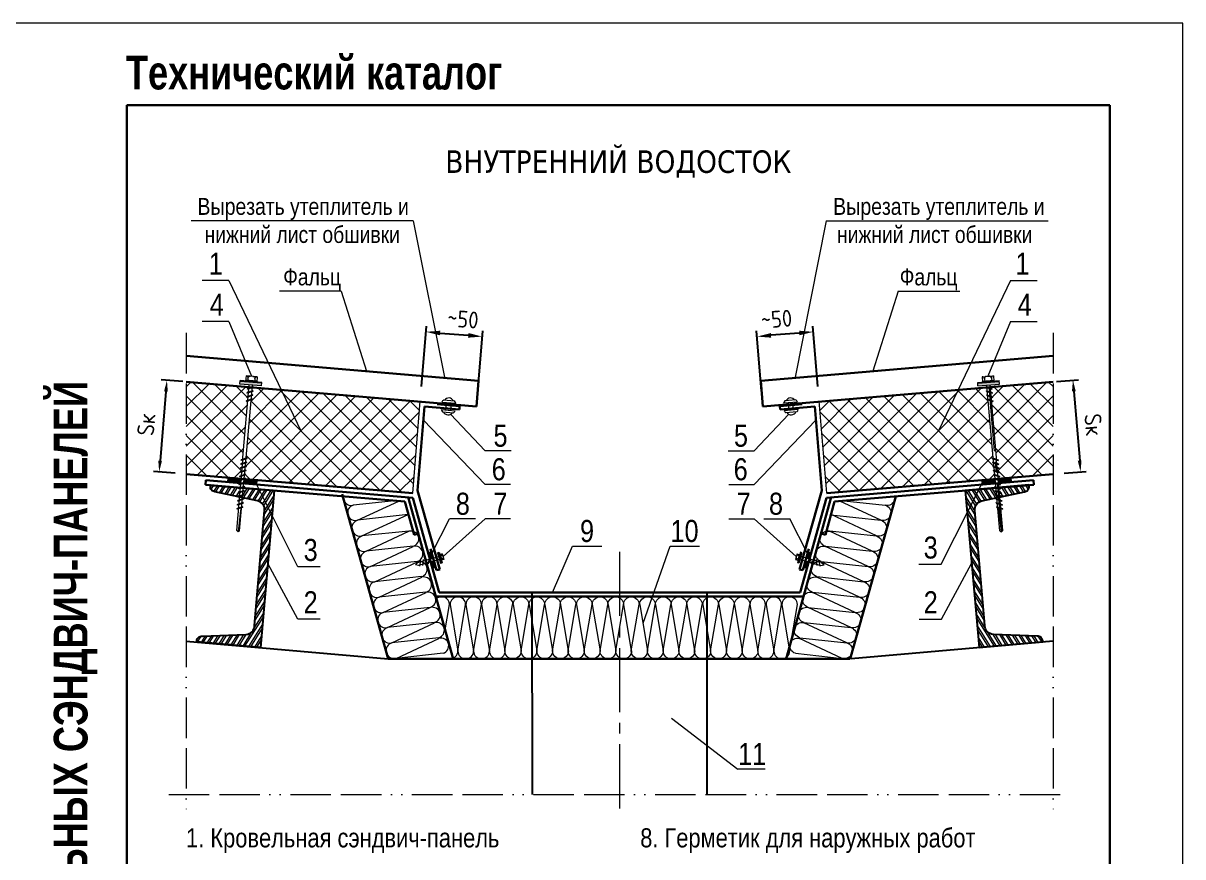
# Model space of a CAD drawing. Extents: x 5821 to 16321, y -13531 to 5774.
# Drawn here: x 14239 to 15271, y -12788 to -12046 of the extents above; entities that cross this region are included whole.
import ezdxf
from ezdxf.enums import TextEntityAlignment as Align

# ---------------------------------------------------------------- set-up
doc = ezdxf.new("R2010")
doc.units = 0
doc.header["$LTSCALE"] = 3
doc.linetypes.add('ACAD_ISO13W100', pattern=[36, 12, -3, 12, -3, 0, -3, 0, -3])
doc.linetypes.add('CENTER2', pattern=[28.575, 19.05, -3.175, 3.175, -3.175])
doc.layers.get('0').update_dxf_attribs({"linetype": 'CONTINUOUS', "lineweight": 30})
doc.layers.get('DEFPOINTS').update_dxf_attribs({"linetype": 'CONTINUOUS'})
for name, color, linetype, lineweight in [('new_fill', 8, 'CONTINUOUS', 13), ('RAZMER', 7, 'CONTINUOUS', 9), ('Нащельники', 1, 'CONTINUOUS', 30), ('Саморезы', 7, 'CONTINUOUS', 13)]:
    doc.layers.add(name, color=color, linetype=linetype, lineweight=lineweight)
doc.layers.add('Punktir', color=7, linetype='CONTINUOUS')
doc.layers.add('Прогон', color=7, linetype='CONTINUOUS')
doc.styles.add('ROMANS', font='romans.shx', dxfattribs={"width": 0.85})
doc.styles.get("Standard").update_dxf_attribs({"font": 'TAHOMA.TTF'})
doc.styles.add('style1', font='ARIALN.TTF')
doc.styles.add('style2', font='impact.TTF')
doc.dimstyles.new('2.5', dxfattribs={"dimscale": 5, "dimtxt": 3, "dimasz": 2, "dimexe": 1, "dimexo": 2, "dimgap": 0, "dimtad": 0, "dimdec": 0, "dimlfac": 0.5, "dimzin": 9, "dimdsep": 46, "dimtxsty": 'ROMANS', "dimcen": -3, "dimdle": 1, "dimclrd": 256, "dimclre": 256, "dimclrt": 256, "dimadec": 0, "dimazin": 0, "dimtfac": 1, "dimtdec": 0, "dimtofl": 0, "dimtmove": 2, "dimatfit": 3, "dimfxl": 0, "dimtvp": 1, "dimtolj": 1, "dimtzin": 9, "dimarcsym": 0})
doc.dimstyles.new('5', dxfattribs={"dimscale": 5, "dimtxt": 3, "dimasz": 2.5, "dimexe": 1, "dimexo": 3, "dimgap": 0, "dimtad": 0, "dimdec": 0, "dimzin": 9, "dimdsep": 46, "dimtxsty": 'ROMANS', "dimblk2": 'OBLIQUE', "dimcen": -3, "dimdle": 1.5, "dimclrd": 256, "dimclre": 256, "dimclrt": 256, "dimadec": 0, "dimazin": 0, "dimtfac": 1, "dimtdec": 0, "dimtofl": 0, "dimtmove": 2, "dimatfit": 3, "dimfxl": 0, "dimtvp": 1, "dimtolj": 1, "dimtzin": 9, "dimarcsym": 0})

# ---------------------------------------------------------------- blocks, each defined once
blk = doc.blocks.new('1volna')
at = {"layer": 'new_fill'}
for p, q in [((2.7, -16.19), (-2.7, 16.19)), ((8.1, 16.19), (2.7, -16.19)), ((13.67, -16.19), (8.28, 16.19)), ((19.07, 16.19), (13.67, -16.19)), ((24.65, -16.19), (19.25, 16.19)), ((30.05, 16.19), (24.65, -16.19)), ((35.92, -16.19), (30.52, 16.19)), ((41.31, 16.19), (35.92, -16.19))]:
    blk.add_line(p, q, dxfattribs=at)
for centre, start, end in [((2.7, 16.19), 0, 180), ((13.67, 16.19), 0, 180), ((24.65, 16.19), 0, 180), ((35.92, 16.19), 0, 180), ((-2.88, -16.19), 180, 270), ((-2.7, -16.19), 270, 0), ((8.1, -16.19), 180, 270), ((8.28, -16.19), 270, 0), ((19.07, -16.19), 180, 270), ((19.25, -16.19), 270, 0), ((30.05, -16.19), 180, 270), ((30.52, -16.19), 270, 0)]:
    blk.add_arc(centre, 5.4, start, end, dxfattribs=at)
blk = doc.blocks.new('саморез4')
at = {"layer": 'new_fill'}
blk.add_hatch(color=254, dxfattribs=at).paths.add_polyline_path([(-2.4, -9.4), (0, -9.4), (0, 9.8), (-2.4, 9.8)])
at = {"layer": 'Саморезы', "ltscale": 150}
for p, q in [((-7.9, 5), (-3.1, 5)), ((-7.9, -5), (-7.9, 5)), ((-5.9, 3.1), (-3.1, 3.1)), ((-3.8, -5), (-3.8, 5)), ((0, 9.8), (-3.1, 9.8)), ((-3.1, -9.4), (-3.1, 9.8)), ((-2.4, -9.4), (-2.4, 9.8)), ((0, -9.4), (0, 9.8)), ((64.9, 1.5), (0, 1.5)), ((1.3, -2.2), (3.4, 2.7)), ((1.9, -2.2), (4, 2.7)), ((3.7, 2.9), (3.4, 2.7)), ((3.7, 2.9), (4, 2.7)), ((4.9, -2.2), (7, 2.7)), ((5.5, -2.2), (7.6, 2.7)), ((7.3, 2.9), (7, 2.7)), ((7.3, 2.9), (7.6, 2.7)), ((8.6, -2.2), (10.7, 2.7)), ((9.2, -2.2), (11.3, 2.7)), ((11, 2.9), (10.7, 2.7)), ((11, 2.9), (11.3, 2.7)), ((12.2, -2.2), (14.3, 2.7)), ((12.8, -2.2), (14.9, 2.7)), ((14.6, 2.9), (14.3, 2.7)), ((14.6, 2.9), (14.9, 2.7)), ((64.9, -2.2), (67, 2.7)), ((65.6, -2.2), (67.7, 2.7)), ((67.3, 2.9), (67, 2.7)), ((130, 1.3), (67.1, 1.3)), ((67.3, 2.9), (67.7, 2.7)), ((68.6, -2.2), (70.7, 2.7)), ((69.2, -2.2), (71.3, 2.7)), ((71, 2.9), (70.7, 2.7)), ((71, 2.9), (71.3, 2.7)), ((72.2, -2.2), (74.3, 2.7)), ((72.8, -2.2), (74.9, 2.7)), ((74.6, 2.9), (74.3, 2.7)), ((74.6, 2.9), (74.9, 2.7)), ((75.8, -2.2), (77.9, 2.7)), ((76.4, -2.2), (78.5, 2.7)), ((78.2, 2.9), (77.9, 2.7)), ((78.2, 2.9), (78.5, 2.7)), ((79.5, -2.2), (81.5, 2.7)), ((80.1, -2.2), (82.2, 2.7)), ((81.9, 2.9), (81.5, 2.7)), ((81.9, 2.9), (82.2, 2.7)), ((83.1, -2.2), (85.2, 2.7)), ((83.7, -2.2), (85.8, 2.7)), ((85.5, 2.9), (85.2, 2.7)), ((85.5, 2.9), (85.8, 2.7)), ((86.7, -2.2), (88.8, 2.7)), ((87.3, -2.2), (89.4, 2.7)), ((89.1, 2.9), (88.8, 2.7)), ((89.1, 2.9), (89.4, 2.7)), ((90.3, -2.2), (92.4, 2.7)), ((90.9, -2.2), (93, 2.7)), ((92.7, 2.9), (92.4, 2.7)), ((92.7, 2.9), (93, 2.7)), ((94, -2.2), (96.1, 2.7)), ((94.6, -2.2), (96.7, 2.7)), ((96.4, 2.9), (96.1, 2.7)), ((96.4, 2.9), (96.7, 2.7)), ((97.6, -2.2), (99.7, 2.7)), ((98.2, -2.2), (100.3, 2.7)), ((100, 2.9), (99.7, 2.7)), ((100, 2.9), (100.3, 2.7)), ((101.2, -2.2), (103.3, 2.7)), ((101.8, -2.2), (103.9, 2.7)), ((103.6, 2.9), (103.3, 2.7)), ((103.6, 2.9), (103.9, 2.7)), ((104.8, -2.2), (106.9, 2.7)), ((105.5, -2.2), (107.6, 2.7)), ((107.2, 2.9), (106.9, 2.7)), ((107.2, 2.9), (107.6, 2.7)), ((108.5, -2.2), (110.6, 2.7)), ((109.1, -2.2), (111.2, 2.7)), ((110.9, 2.9), (110.6, 2.7)), ((110.9, 2.9), (111.2, 2.7)), ((130, 1.3), (131.2, 0)), ((-7.9, -5), (-3.1, -5)), ((-5.9, -3.1), (-3.1, -3.1)), ((0, -9.4), (-3.1, -9.4)), ((64.9, -1.5), (0, -1.5)), ((64.9, -1.5), (0, -1.5)), ((1.6, -2.4), (1.3, -2.2)), ((1.6, -2.4), (1.9, -2.2)), ((5.2, -2.4), (4.9, -2.2)), ((5.2, -2.4), (5.5, -2.2)), ((8.9, -2.4), (8.6, -2.2)), ((8.9, -2.4), (9.2, -2.2)), ((12.5, -2.4), (12.2, -2.2)), ((12.5, -2.4), (12.8, -2.2)), ((65.3, -2.4), (64.9, -2.2)), ((65.3, -2.4), (65.6, -2.2)), ((130, -1.3), (67.1, -1.3)), ((68.9, -2.4), (68.6, -2.2)), ((68.9, -2.4), (69.2, -2.2)), ((72.5, -2.4), (72.2, -2.2)), ((72.5, -2.4), (72.8, -2.2)), ((76.1, -2.4), (75.8, -2.2)), ((76.1, -2.4), (76.4, -2.2)), ((79.8, -2.4), (79.5, -2.2)), ((79.8, -2.4), (80.1, -2.2)), ((83.4, -2.4), (83.1, -2.2)), ((83.4, -2.4), (83.7, -2.2)), ((87, -2.4), (86.7, -2.2)), ((87, -2.4), (87.3, -2.2)), ((90.6, -2.4), (90.3, -2.2)), ((90.6, -2.4), (90.9, -2.2)), ((94.3, -2.4), (94, -2.2)), ((94.3, -2.4), (94.6, -2.2)), ((97.9, -2.4), (97.6, -2.2)), ((97.9, -2.4), (98.2, -2.2)), ((101.5, -2.4), (101.2, -2.2)), ((101.5, -2.4), (101.8, -2.2)), ((105.1, -2.4), (104.8, -2.2)), ((105.1, -2.4), (105.5, -2.2)), ((108.8, -2.4), (108.5, -2.2)), ((108.8, -2.4), (109.1, -2.2)), ((130, -1.3), (131.2, 0))]:
    blk.add_line(p, q, dxfattribs=at)
at = {"layer": 'Саморезы'}
for p, q in [((67.1, 1.3), (64.9, 1.5)), ((67.1, -1.3), (64.9, -1.5))]:
    blk.add_line(p, q, dxfattribs=at)
at = {"layer": 'Саморезы', "ltscale": 150}
for centre, radius, start, end in [((-5.9, 5.1), 2, 182.373, 269.9653), ((-5.9, 1.1), 2, 90.0347, 177.627), ((80.3, 1057.7), 1058.9, 271.592, 272.7554), ((-5.9, -1.1), 2, 182.373, 269.9653), ((-5.9, -5.1), 2, 90.0347, 177.627)]:
    blk.add_arc(centre, radius, start, end, dxfattribs=at)
blk = doc.blocks.new('*D1660')
at = {"layer": 'DEFPOINTS', "color": 0, "transparency": 16777216}
for p in [(14892.1, -12325.2), (14947.5, -12384.6), (14897.4, -12388.7)]:
    blk.add_point(p, dxfattribs=at)
at = {"layer": 'RAZMER', "lineweight": -2, "transparency": 16777216}
for p, q in [((14896.1, -12373.8), (14891.7, -12320.2)), ((14929.7, -12322.1), (14904.6, -12324.1)), ((14946.2, -12369.6), (14941.8, -12316))]:
    blk.add_line(p, q, dxfattribs=at)
at = {"layer": 'RAZMER', "transparency": 16777216}
for points in [[(14904.4, -12322.1), (14904.7, -12326.2), (14892.1, -12325.2)], [(14929.6, -12320), (14929.9, -12324.1), (14942.2, -12321)]]:
    blk.add_solid(points, dxfattribs=at)
at = {"layer": 'RAZMER', "transparency": 16777216, "insert": (14909.4, -12309.7), "char_height": 15, "attachment_point": 5, "rotation": 4.7346, "style": 'ROMANS'}
blk.add_mtext('\\A1;~50', dxfattribs=at)
blk = doc.blocks.new('_OBLIQUE')
at = {"color": 0, "linetype": 'ByBlock'}
blk.add_line((-0.5, -0.5), (0.5, 0.5), dxfattribs=at)
blk = doc.blocks.new('саморез1')
at = {"layer": 'new_fill'}
blk.add_hatch(color=254, dxfattribs=at).paths.add_polyline_path([(-1.2, -4.8), (0, -4.8), (0, 4.8), (-1.2, 4.8)])
at = {"layer": 'Саморезы', "ltscale": 150}
for p, q in [((-3.9, 2.6), (-1.5, 2.6)), ((-3.9, 2.6), (-3.9, -2.4)), ((-2.9, 1.7), (-1.5, 1.7)), ((-1.9, 2.6), (-1.9, -2.4)), ((0, 4.8), (-1.5, 4.8)), ((-1.5, 4.8), (-1.5, -4.8)), ((-1.2, 4.8), (-1.2, -4.8)), ((0, 4.8), (0, -4.8)), ((19.2, 1.4), (0, 1.4)), ((8.4, 2.4), (10.5, -2.4)), ((11.1, 2.4), (13.2, -2.4)), ((13.8, 2.4), (15.9, -2.4)), ((16.4, 2.4), (18.5, -2.4)), ((19.2, 1.4), (21.8, 0)), ((19.2, -1.4), (21.8, 0)), ((-3.9, -2.4), (-1.5, -2.4)), ((-2.9, -1.4), (-1.5, -1.4)), ((0, -4.8), (-1.5, -4.8)), ((0, -1.4), (19.2, -1.4))]:
    blk.add_line(p, q, dxfattribs=at)
for centre, start, end in [((-2.9, 2.7), 182.373, 269.9653), ((-2.9, 0.7), 90.0347, 177.627), ((-2.9, -0.4), 182.373, 269.9653), ((-2.9, -2.4), 90.0347, 177.627)]:
    blk.add_arc(centre, 1, start, end, dxfattribs=at)
blk = doc.blocks.new('*D1661')
at = {"layer": 'DEFPOINTS', "color": 0, "transparency": 16777216}
for p in [(15148.7, -12366.1), (15155.5, -12447.7), (15180.1, -12445.7)]:
    blk.add_point(p, dxfattribs=at)
at = {"layer": 'RAZMER', "lineweight": -2, "transparency": 16777216}
for p, q in [((15158.6, -12365.3), (15178.2, -12363.6)), ((15174.1, -12374), (15179.3, -12435.7)), ((15165.5, -12446.9), (15185.1, -12445.2))]:
    blk.add_line(p, q, dxfattribs=at)
at = {"layer": 'RAZMER', "transparency": 16777216}
for points in [[(15175.8, -12373.9), (15172.4, -12374.1), (15173.3, -12364)], [(15180.9, -12435.5), (15177.6, -12435.8), (15180.1, -12445.7)]]:
    blk.add_solid(points, dxfattribs=at)
at = {"layer": 'RAZMER', "transparency": 16777216, "insert": (15191.6, -12403.6), "char_height": 15, "attachment_point": 5, "rotation": 274.7952, "style": 'ROMANS'}
blk.add_mtext('\\A1;S{\\Fromans.shx|c204;к}', dxfattribs=at)
blk = doc.blocks.new('*D1662')
at = {"layer": 'DEFPOINTS', "color": 0, "transparency": 16777216}
for p in [(14647.5, -12325.2), (14592.2, -12384.6), (14642.3, -12388.7)]:
    blk.add_point(p, dxfattribs=at)
at = {"layer": 'RAZMER', "lineweight": -2, "transparency": 16777216}
for p, q in [((14593.4, -12369.6), (14597.9, -12316)), ((14609.9, -12322.1), (14635.1, -12324.1)), ((14643.5, -12373.8), (14648, -12320.2))]:
    blk.add_line(p, q, dxfattribs=at)
at = {"layer": 'RAZMER', "transparency": 16777216}
for points in [[(14610.1, -12320), (14609.7, -12324.1), (14597.5, -12321)], [(14635.3, -12322.1), (14634.9, -12326.2), (14647.5, -12325.2)]]:
    blk.add_solid(points, dxfattribs=at)
at = {"layer": 'RAZMER', "transparency": 16777216, "insert": (14630.3, -12309.7), "char_height": 15, "attachment_point": 5, "rotation": 355.2654, "style": 'ROMANS'}
blk.add_mtext('\\A1;~50', dxfattribs=at)
blk = doc.blocks.new('*D1663')
at = {"layer": 'DEFPOINTS', "color": 0, "transparency": 16777216}
for p in [(14391, -12366.1), (14359.9, -12445.7), (14384.1, -12447.7)]:
    blk.add_point(p, dxfattribs=at)
at = {"layer": 'RAZMER', "lineweight": -2, "transparency": 16777216}
for p, q in [((14381, -12365.3), (14361.8, -12363.6)), ((14365.9, -12374), (14360.8, -12435.7)), ((14374.2, -12446.9), (14354.9, -12445.3))]:
    blk.add_line(p, q, dxfattribs=at)
at = {"layer": 'RAZMER', "transparency": 16777216}
for points in [[(14364.3, -12373.9), (14367.6, -12374.2), (14366.8, -12364.1)], [(14359.1, -12435.6), (14362.4, -12435.9), (14359.9, -12445.7)]]:
    blk.add_solid(points, dxfattribs=at)
at = {"layer": 'RAZMER', "transparency": 16777216, "insert": (14348.4, -12403.6), "char_height": 15, "attachment_point": 5, "rotation": 85.2048, "style": 'ROMANS'}
blk.add_mtext('\\A1;S{\\Fromans.shx|c204;к}', dxfattribs=at)

msp = doc.modelspace()

# ---------------------------------------------------------------- hatches: boundary and pattern name
at = {"layer": 'new_fill'}
h = msp.add_hatch(dxfattribs=at)
h.set_pattern_fill('ANSI37', color=256, scale=100, style=0)
h.set_pattern_definition([(135, (31951.612, -16917.016), (8.838835, 8.838835), []), (45, (31951.612, -16917.016), (8.838835, -8.838835), [])])
h.paths.add_polyline_path([(14441.87, -12381.57), (14442.95, -12381.21), (14442.65, -12380.72), (14441.93, -12380.95), (14442.19, -12377.95), (14443.27, -12377.6), (14442.97, -12377.1), (14442.24, -12377.34), (14442.5, -12374.34), (14443.59, -12373.99), (14443.29, -12373.49), (14442.56, -12373.73), (14442.82, -12370.73), (14443.36, -12370.55), (14592.3, -12383.21), (14585.56, -12464.61), (14436.96, -12452.14), (14436.47, -12451.34), (14435.56, -12451.64), (14435.82, -12448.64), (14437.09, -12448.22), (14436.79, -12447.73), (14435.87, -12448.03), (14436.13, -12445.03), (14437.41, -12444.61), (14437.11, -12444.11), (14436.19, -12444.42), (14436.45, -12441.42), (14437.72, -12441), (14437.42, -12440.5), (14436.5, -12440.8), (14436.77, -12437.8), (14438.04, -12437.39), (14437.74, -12436.89), (14436.82, -12437.19), (14436.98, -12435.33), (14437.19, -12434.16), (14438.36, -12433.77), (14438.05, -12433.28), (14437.33, -12433.51)])
h.paths.add_polyline_path([(14384.05, -12365.51), (14439.84, -12370.25), (14439.76, -12371.14), (14438.54, -12371.54), (14438.29, -12371.82), (14438.49, -12372.15), (14439.71, -12371.75), (14439.45, -12374.75), (14438.22, -12375.15), (14437.97, -12375.44), (14438.17, -12375.77), (14439.39, -12375.36), (14439.13, -12378.36), (14437.91, -12378.77), (14437.66, -12379.05), (14437.86, -12379.38), (14439.08, -12378.98), (14438.82, -12381.98), (14437.59, -12382.38), (14437.34, -12382.66), (14437.54, -12382.99), (14438.76, -12382.59), (14434.36, -12432.94), (14434.36, -12434.49), (14432.99, -12434.94), (14432.74, -12435.22), (14432.94, -12435.55), (14434.36, -12435.09), (14434.36, -12435.1), (14434.09, -12438.09), (14432.68, -12438.55), (14432.43, -12438.84), (14432.63, -12439.16), (14434.04, -12438.7), (14433.78, -12441.7), (14432.36, -12442.16), (14432.11, -12442.45), (14432.31, -12442.78), (14433.72, -12442.31), (14433.46, -12445.31), (14432.04, -12445.78), (14431.79, -12446.06), (14431.99, -12446.39), (14433.41, -12445.93), (14433.15, -12448.92), (14431.73, -12449.39), (14431.48, -12449.68), (14431.68, -12450), (14433.09, -12449.54), (14432.89, -12451.8), (14384.05, -12447.71)])
h = msp.add_hatch(dxfattribs=at)
h.set_pattern_fill('ANSI37', color=256, scale=100, style=0)
h.set_pattern_definition([(45, (-2411.96, -16917.016), (-8.838835, 8.838835), []), (135, (-2411.96, -16917.016), (-8.838835, -8.838835), [])])
h.paths.add_polyline_path([(15097.78, -12381.57), (15096.7, -12381.21), (15097, -12380.72), (15097.73, -12380.95), (15097.46, -12377.95), (15096.38, -12377.6), (15096.68, -12377.1), (15097.41, -12377.34), (15097.15, -12374.34), (15096.07, -12373.99), (15096.37, -12373.49), (15097.09, -12373.73), (15096.83, -12370.73), (15096.29, -12370.55), (14947.35, -12383.21), (14954.1, -12464.61), (15102.69, -12452.14), (15103.18, -12451.34), (15104.1, -12451.64), (15103.83, -12448.64), (15102.56, -12448.22), (15102.86, -12447.73), (15103.78, -12448.03), (15103.52, -12445.03), (15102.24, -12444.61), (15102.55, -12444.11), (15103.47, -12444.42), (15103.2, -12441.42), (15101.93, -12441), (15102.23, -12440.5), (15103.15, -12440.8), (15102.89, -12437.8), (15101.61, -12437.39), (15101.91, -12436.89), (15102.83, -12437.19), (15102.67, -12435.33), (15102.46, -12434.16), (15101.3, -12433.77), (15101.6, -12433.28), (15102.32, -12433.51)])
h.paths.add_polyline_path([(15155.6, -12365.51), (15099.81, -12370.25), (15099.89, -12371.14), (15101.11, -12371.54), (15101.36, -12371.82), (15101.16, -12372.15), (15099.94, -12371.75), (15100.2, -12374.75), (15101.43, -12375.15), (15101.68, -12375.44), (15101.48, -12375.77), (15100.26, -12375.36), (15100.52, -12378.36), (15101.75, -12378.77), (15101.99, -12379.05), (15101.8, -12379.38), (15100.57, -12378.98), (15100.84, -12381.98), (15102.06, -12382.38), (15102.31, -12382.66), (15102.11, -12382.99), (15100.89, -12382.59), (15105.29, -12432.94), (15105.3, -12434.49), (15106.66, -12434.94), (15106.91, -12435.22), (15106.71, -12435.55), (15105.3, -12435.09), (15105.3, -12435.1), (15105.56, -12438.09), (15106.98, -12438.55), (15107.23, -12438.84), (15107.03, -12439.16), (15105.61, -12438.7), (15105.87, -12441.7), (15107.29, -12442.16), (15107.54, -12442.45), (15107.34, -12442.78), (15105.93, -12442.31), (15106.19, -12445.31), (15107.61, -12445.78), (15107.86, -12446.06), (15107.66, -12446.39), (15106.24, -12445.93), (15106.51, -12448.92), (15107.92, -12449.39), (15108.17, -12449.68), (15107.98, -12450), (15106.56, -12449.54), (15106.76, -12451.8), (15155.6, -12447.71)])
h = msp.add_hatch(dxfattribs=at)
h.set_pattern_fill('ANSI32', color=256, scale=12.64, angle=13, style=0)
h.set_pattern_definition([(58, (2838.22, -15585.8375), (-4.019748, 2.5118173), []), (58, (2840.3973, -15585.335), (-4.019748, 2.5118173), [])])
h.paths.add_polyline_path([(14431.96, -12462.52), (14430.55, -12462.99), (14430.35, -12462.66), (14430.6, -12462.37), (14432.02, -12461.91), (14432.21, -12459.66), (14405.55, -12457.33), (14405.45, -12458.46, 0.4142136), (14409.59, -12463.39), (14431.48, -12468.11), (14431.65, -12466.13), (14430.23, -12466.6), (14430.03, -12466.27), (14430.28, -12465.99), (14431.7, -12465.52)])
h.paths.add_polyline_path([(14448.72, -12461.11), (14434.84, -12459.89), (14434.74, -12461.01), (14435.66, -12460.71), (14435.86, -12461.04), (14435.61, -12461.32), (14434.69, -12461.63), (14434.43, -12464.62), (14435.35, -12464.32), (14435.54, -12464.65), (14435.29, -12464.94), (14434.37, -12465.24), (14434.11, -12468.24), (14435.03, -12467.94), (14435.23, -12468.26), (14434.98, -12468.55), (14434.4, -12468.74), (14447.52, -12471.57, -0.3791009), (14453.8, -12480.05), (14444.82, -12582.56, -0.3979486), (14437.07, -12590.36), (14398.33, -12591.81, 0.4675605), (14393.3, -12597.08), (14449.97, -12602.04), (14460.3, -12484.17)])
h.paths.add_polyline_path([(14462.21, -12462.29), (14448.72, -12461.11), (14460.3, -12484.17)])
h = msp.add_hatch(dxfattribs=at)
h.set_pattern_fill('NET3', color=256, scale=10, style=0)
h.set_pattern_definition([(7e-15, (7025.866, -15432.0156), (0, 1.25), []), (60, (7025.866, -15432.0156), (-1.08253175, 0.625), []), (120, (7025.866, -15432.0156), (-1.08253175, -0.625), [])])
h.paths.add_polyline_path([(14431.16, -12453.29), (14431.41, -12453), (14432.83, -12452.54), (14432.89, -12451.87), (14421.28, -12450.95), (14420.93, -12454.81), (14432.55, -12455.79), (14432.78, -12453.15), (14431.36, -12453.62)])
h.paths.add_polyline_path([(14447.12, -12453), (14435.94, -12452.11), (14435.5, -12452.26), (14435.24, -12455.26), (14436.16, -12454.95), (14436.36, -12455.28), (14436.11, -12455.57), (14435.19, -12455.87), (14435.17, -12456.01), (14446.79, -12456.98)])
h = msp.add_hatch(dxfattribs=at)
h.set_pattern_fill('ANSI32', color=256, scale=12.64, angle=13, style=0)
h.set_pattern_definition([(122, (26701.4323, -15585.8375), (4.019748, 2.5118173), []), (122, (26699.255, -15585.335), (4.019748, 2.5118173), [])])
h.paths.add_polyline_path([(15107.69, -12462.52), (15109.1, -12462.99), (15109.3, -12462.66), (15109.05, -12462.37), (15107.63, -12461.91), (15107.44, -12459.66), (15134.1, -12457.33), (15134.2, -12458.46, -0.4142136), (15130.07, -12463.39), (15108.18, -12468.11), (15108, -12466.13), (15109.42, -12466.6), (15109.62, -12466.27), (15109.37, -12465.99), (15107.95, -12465.52)])
h.paths.add_polyline_path([(15090.93, -12461.11), (15104.81, -12459.89), (15104.91, -12461.01), (15103.99, -12460.71), (15103.79, -12461.04), (15104.04, -12461.32), (15104.96, -12461.63), (15105.23, -12464.62), (15104.31, -12464.32), (15104.11, -12464.65), (15104.36, -12464.94), (15105.28, -12465.24), (15105.54, -12468.24), (15104.62, -12467.94), (15104.42, -12468.26), (15104.67, -12468.55), (15105.25, -12468.74), (15092.13, -12471.57, 0.3791009), (15085.85, -12480.05), (15094.83, -12582.56, 0.3979486), (15102.58, -12590.36), (15141.32, -12591.81, -0.4675605), (15146.35, -12597.08), (15089.69, -12602.04), (15079.36, -12484.17)])
h.paths.add_polyline_path([(15077.44, -12462.29), (15090.93, -12461.11), (15079.36, -12484.17)])
h = msp.add_hatch(dxfattribs=at)
h.set_pattern_fill('NET3', color=256, scale=10, style=0)
h.set_pattern_definition([(180, (22513.7863, -15432.0156), (0, 1.25), []), (120, (22513.7863, -15432.0156), (1.08253175, 0.625), []), (60, (22513.7863, -15432.0156), (1.08253175, -0.625), [])])
h.paths.add_polyline_path([(15108.49, -12453.29), (15108.24, -12453), (15106.82, -12452.54), (15106.76, -12451.87), (15118.37, -12450.95), (15118.72, -12454.81), (15107.11, -12455.79), (15106.88, -12453.15), (15108.29, -12453.62)])
h.paths.add_polyline_path([(15092.53, -12453), (15103.71, -12452.11), (15104.15, -12452.26), (15104.41, -12455.26), (15103.49, -12454.95), (15103.3, -12455.28), (15103.55, -12455.57), (15104.47, -12455.87), (15104.48, -12456.01), (15092.87, -12456.98)])
h = msp.add_hatch(dxfattribs=at)
h.set_pattern_fill('NET3', color=256, scale=10, style=0)
h.set_pattern_definition([(180, (31951.6121, -16917.0157), (0, 1.25), []), (120, (31951.6121, -16917.0157), (1.082531755, 0.625), []), (60, (31951.6121, -16917.0157), (1.082531755, -0.625), [])])
h.paths.add_polyline_path([(14599.36, -12517.67), (14602.18, -12516.88), (14603.71, -12522.34), (14600.89, -12523.15)])
h.paths.add_polyline_path([(14601.65, -12525.84), (14604.47, -12525.03), (14605.99, -12530.46), (14603.16, -12531.25)])
h = msp.add_hatch(dxfattribs=at)
h.set_pattern_fill('NET3', color=256, scale=10, style=0)
h.set_pattern_definition([(0, (-2411.9598, -16917.0157), (0, 1.25), []), (60, (-2411.9598, -16917.0157), (-1.082531755, 0.625), []), (120, (-2411.9598, -16917.0157), (-1.082531755, -0.625), [])])
h.paths.add_polyline_path([(14940.3, -12517.67), (14937.47, -12516.88), (14935.94, -12522.34), (14938.76, -12523.15)])
h.paths.add_polyline_path([(14938.01, -12525.84), (14935.18, -12525.03), (14933.66, -12530.46), (14936.49, -12531.25)])

# ---------------------------------------------------------------- linework, layer by layer
at = {"color": 1}
for p, q in [((14331.09, -12119.09), (15206.09, -12119.09)), ((14331.09, -12119.09), (14331.09, -13531.24)), ((15206.09, -12119.09), (15206.09, -13481.24))]:
    msp.add_line(p, q, dxfattribs=at)
for p, q in [((14644.29, -12364.51), (14384.05, -12342.39)), ((14895.36, -12364.51), (15155.6, -12342.39)), ((14642.39, -12387.47), (14384.05, -12365.51)), ((14642.39, -12387.47), (14644.29, -12364.51)), ((14897.27, -12387.47), (14895.36, -12364.51)), ((14897.27, -12387.47), (15155.6, -12365.51)), ((14585.56, -12464.61), (14384.05, -12447.71)), ((14954.1, -12464.61), (15155.6, -12447.71)), ((14401.5, -12453.18), (14401.16, -12457.17)), ((14578.46, -12472.04), (14401.18, -12457.17)), ((14585.61, -12468.63), (14401.5, -12453.18)), ((14954.04, -12468.63), (15138.15, -12453.18)), ((14961.19, -12472.04), (15138.47, -12457.17)), ((15138.15, -12453.18), (15138.49, -12457.17)), ((14522.79, -12465.52), (14563.82, -12612.02)), ((14581.46, -12468.28), (14621.71, -12612)), ((14585.61, -12468.63), (14609.27, -12553.03)), ((14958.19, -12468.28), (14917.95, -12612)), ((14954.04, -12468.63), (14930.39, -12553.01)), ((15015.53, -12467.48), (14975.06, -12611.99)), ((14578.46, -12472.04), (14586.75, -12501.65)), ((14961.19, -12472.04), (14952.9, -12501.65)), ((14586.75, -12501.65), (14590.51, -12500.6)), ((14952.9, -12501.65), (14949.14, -12500.6)), ((14606.21, -12556.65), (14813.66, -12556.64)), ((14609.27, -12553.03), (14930.39, -12553.01)), ((14933.45, -12556.65), (14813.66, -12556.64)), ((14563.82, -12612.02), (14975.06, -12611.99))]:
    msp.add_line(p, q)
at = {"layer": 'new_fill'}
for p, q in [((14569.47, -12471.29), (14532.68, -12475.27)), ((14536.47, -12488.78), (14573.14, -12471.6)), ((15002.41, -12488.78), (14965.85, -12471.65)), ((14969.75, -12471.33), (15006.19, -12475.27)), ((14581.68, -12483.57), (14536.47, -12488.78)), ((14540.35, -12502.65), (14581.68, -12483.57)), ((14957.86, -12483.96), (15002.41, -12488.78)), ((14998.52, -12502.65), (14957.95, -12483.64)), ((14582.19, -12498.58), (14540.35, -12502.65)), ((14953.97, -12497.82), (14998.52, -12502.65)), ((14614.23, -12588.09), (14618.29, -12563.73)), ((14618.89, -12563.73), (14625.79, -12605.12)), ((14625.79, -12605.12), (14632.69, -12563.73)), ((14632.92, -12563.73), (14639.82, -12605.12)), ((14639.82, -12605.12), (14646.72, -12563.73)), ((14646.95, -12563.73), (14653.85, -12605.12)), ((14653.85, -12605.12), (14660.75, -12563.73)), ((14885.77, -12563.73), (14892.66, -12605.12)), ((14892.66, -12605.12), (14899.56, -12563.73)), ((14900.17, -12563.73), (14907.06, -12605.12)), ((14907.06, -12605.12), (14913.96, -12563.73)), ((14914.19, -12563.73), (14921.09, -12605.12)), ((14921.09, -12605.12), (14927.99, -12563.73))]:
    msp.add_line(p, q, dxfattribs=at)
for centre, start, end in [((14530.82, -12468.63), 195.645, 285.645), ((14534.54, -12481.92), 105.645, 195.645), ((14534.61, -12482.14), 195.645, 285.645), ((14538.33, -12495.43), 105.645, 195.645), ((14538.49, -12496.01), 195.645, 285.645), ((14611.39, -12563.73), 0, 139.44586), ((14625.79, -12563.73), 0, 180), ((14639.82, -12563.73), 0, 180), ((14653.85, -12563.73), 0, 180), ((14892.66, -12563.73), 0, 180), ((14907.06, -12563.73), 0, 180), ((14921.09, -12563.73), 0, 180), ((14618.89, -12605.12), 270, 0), ((14632.69, -12605.12), 180, 270), ((14632.92, -12605.12), 270, 0), ((14646.72, -12605.12), 180, 270), ((14646.95, -12605.12), 270, 0), ((14660.75, -12605.12), 180, 270), ((14660.98, -12605.12), 270, 0), ((14899.56, -12605.12), 180, 270), ((14900.17, -12605.12), 270, 0), ((14913.96, -12605.12), 180, 270), ((14914.19, -12605.12), 270, 0)]:
    msp.add_arc(centre, 6.9, start, end, dxfattribs=at)
at = {"layer": 'new_fill', "extrusion": (0, 0, -1)}
for centre, start_param, end_param in [((15008.05, -12468.63), 2.6292512, 4.2000475), ((15004.33, -12481.92), 1.0584549, 2.6292512), ((15004.27, -12482.14), 2.6292512, 4.2000475), ((15000.55, -12495.43), 1.0584549, 2.6292512), ((15000.38, -12496.01), 2.6292512, 4.2000475)]:
    msp.add_ellipse(centre, major_axis=(-4.88, 4.88), ratio=1, start_param=start_param, end_param=end_param, dxfattribs=at)
at = {"layer": 'Punktir'}
for p, q in [((14692.08, -12732.93), (14692.06, -12552.24)), ((14847.57, -12732.93), (14847.59, -12552.24))]:
    msp.add_line(p, q, dxfattribs=at)
at = {"layer": 'RAZMER'}
for p, q in [((14586.12, -12222.22), (14388.46, -12222.22)), ((14586.12, -12222.22), (14614.07, -12362.91)), ((14953.53, -12222.22), (14925.59, -12362.91)), ((14953.53, -12222.22), (15151.19, -12222.22)), ((14421.82, -12275.19), (14398.25, -12275.19)), ((14421.82, -12275.19), (14486.07, -12409.21)), ((15117.84, -12275.19), (15053.58, -12409.21)), ((15117.84, -12275.19), (15141.41, -12275.19)), ((14522, -12284.76), (14467.14, -12284.76)), ((14522, -12284.76), (14544.56, -12356.03)), ((15017.65, -12284.76), (14995.09, -12356.03)), ((15017.65, -12284.76), (15072.52, -12284.76)), ((14421.82, -12311.8), (14398.25, -12311.8)), ((14421.82, -12311.8), (14442.2, -12360.54)), ((15117.84, -12311.8), (15097.45, -12360.54)), ((15117.84, -12311.8), (15141.41, -12311.8)), ((14585.56, -12464.61), (14592.33, -12382.86)), ((14954.1, -12464.61), (14947.32, -12382.86)), ((14619.34, -12394.33), (14650.07, -12426.95)), ((14920.31, -12394.33), (14889.58, -12426.95)), ((14595.12, -12399.67), (14650.07, -12456.85)), ((14944.53, -12399.67), (14889.58, -12456.85)), ((14673.37, -12426.95), (14650.07, -12426.95)), ((14672.65, -12426.95), (14650.07, -12426.95)), ((14866.28, -12426.95), (14889.58, -12426.95)), ((14867.01, -12426.95), (14889.58, -12426.95)), ((14420.93, -12454.81), (14421.3, -12450.83)), ((14483.35, -12530.08), (14446.77, -12457.22)), ((14446.79, -12456.98), (14447.12, -12453)), ((14672.65, -12456.85), (14650.07, -12456.85)), ((14867.01, -12456.85), (14889.58, -12456.85)), ((15056.12, -12527.93), (15092.71, -12455.08)), ((15092.87, -12456.98), (15092.53, -12453)), ((15118.72, -12454.81), (15118.36, -12450.83)), ((14602.57, -12518.27), (14618.22, -12487.51)), ((14612.65, -12521.11), (14650.07, -12487.51)), ((14641.53, -12487.51), (14618.22, -12487.51)), ((14640.8, -12487.51), (14618.22, -12487.51)), ((14672.65, -12487.51), (14650.07, -12487.51)), ((14672.65, -12487.51), (14650.07, -12487.51)), ((14867.01, -12487.51), (14889.58, -12487.51)), ((14927, -12521.11), (14889.58, -12487.51)), ((14898.13, -12487.51), (14921.43, -12487.51)), ((14898.85, -12487.51), (14921.43, -12487.51)), ((14937.08, -12518.27), (14921.43, -12487.51)), ((14602.18, -12516.88), (14599.36, -12517.67)), ((14709.88, -12553.03), (14727.91, -12511.76)), ((14727.91, -12511.76), (14753.94, -12511.76)), ((14727.91, -12511.76), (14753.94, -12511.76)), ((14790.71, -12580.35), (14814.71, -12511.76)), ((14814.71, -12511.76), (14840.74, -12511.76)), ((14814.71, -12511.76), (14840.74, -12511.76)), ((14937.47, -12516.88), (14940.3, -12517.67)), ((14483.35, -12576.65), (14456.53, -12527.12)), ((14503.24, -12530.08), (14483.35, -12530.08)), ((14605.99, -12530.46), (14603.16, -12531.25)), ((14933.66, -12530.46), (14936.49, -12531.25)), ((15036.23, -12527.93), (15056.12, -12527.93)), ((15056.3, -12576.65), (15083.12, -12527.12)), ((14503.24, -12576.65), (14483.35, -12576.65)), ((15036.41, -12576.65), (15056.3, -12576.65)), ((14815.81, -12665.05), (14875.05, -12710.26)), ((14899.44, -12710.26), (14875.05, -12710.26)), ((14899.44, -12710.26), (14875.05, -12710.26))]:
    msp.add_line(p, q, dxfattribs=at)
at = {"layer": 'RAZMER', "linetype": 'ACAD_ISO13W100'}
for p, q in [((14383.87, -12322.02), (14383.87, -12748.22)), ((15155.78, -12322.02), (15155.78, -12748.22)), ((14368.5, -12732.93), (15168.32, -12732.93))]:
    msp.add_line(p, q, dxfattribs=at)
at = {"layer": 'RAZMER', "linetype": 'CENTER2'}
for p, q in [((15098.31, -12370.38), (15109.57, -12499.07)), ((14769.83, -12745.35), (14769.83, -12513.61))]:
    msp.add_line(p, q, dxfattribs=at)
at = {"layer": 'RAZMER'}
msp.add_lwpolyline([(15271.09, -12046.24), (14221.09, -12046.24), (14221.09, -13531.24), (15271.09, -13531.24)], close=True, dxfattribs=at)
at = {"layer": 'Нащельники'}
for p, q in [((14627.36, -12387.19), (14607.43, -12385.5)), ((14912.29, -12387.19), (14932.22, -12385.5)), ((14589.94, -12462.1), (14596.12, -12387.55)), ((14627.11, -12390.18), (14596.12, -12387.55)), ((14627.11, -12390.18), (14627.36, -12387.19)), ((14912.55, -12390.18), (14912.29, -12387.19)), ((14912.55, -12390.18), (14943.53, -12387.55)), ((14949.71, -12462.1), (14943.53, -12387.55)), ((14589.94, -12462.1), (14609.67, -12532.49)), ((14949.71, -12462.1), (14929.98, -12532.49)), ((14606.78, -12533.3), (14601.39, -12514.04)), ((14932.87, -12533.3), (14938.27, -12514.04)), ((14609.67, -12532.49), (14606.78, -12533.3)), ((14929.98, -12532.49), (14932.87, -12533.3))]:
    msp.add_line(p, q, dxfattribs=at)
at = {"layer": 'Прогон', "linetype": 'Continuous'}
for p, q in [((14383.87, -12596.25), (14563.82, -12612.02)), ((15155.78, -12596.25), (14975.84, -12612.02))]:
    msp.add_line(p, q, dxfattribs=at)
for points in [[(14393.3, -12597.08), (14393.3, -12597.08, -0.4675605), (14398.33, -12591.81), (14437.18, -12590.35, 0.3940897), (14444.82, -12582.56), (14453.8, -12480.05, 0.3791009), (14447.52, -12471.57), (14409.59, -12463.39, -0.4142136), (14405.45, -12458.46), (14405.55, -12457.33), (14462.21, -12462.29), (14449.97, -12602.04)], [(15146.35, -12597.08), (15146.35, -12597.08, 0.4675605), (15141.32, -12591.81), (15102.47, -12590.35, -0.3940897), (15094.83, -12582.56), (15085.85, -12480.05, -0.3791009), (15092.13, -12471.57), (15130.07, -12463.39, 0.4142136), (15134.2, -12458.46), (15134.1, -12457.33), (15077.44, -12462.29), (15089.69, -12602.04)]]:
    msp.add_lwpolyline(points, format="xyb", close=True, dxfattribs=at)
at = {"layer": 'Саморезы', "ltscale": 150}
for p, q in [((14611.43, -12383.47), (14623.98, -12384.57)), ((14612.99, -12381.6), (14622.77, -12382.45)), ((14615.03, -12390.51), (14615.61, -12383.84)), ((14619.8, -12384.2), (14619.21, -12390.88)), ((14928.22, -12383.47), (14915.67, -12384.57)), ((14926.66, -12381.6), (14916.89, -12382.45)), ((14919.86, -12384.2), (14920.44, -12390.88)), ((14924.62, -12390.51), (14924.04, -12383.84)), ((14610.84, -12390.15), (14623.4, -12391.24)), ((14612.06, -12392.26), (14621.83, -12393.12)), ((14928.81, -12390.15), (14916.26, -12391.24)), ((14927.6, -12392.26), (14917.82, -12393.12))]:
    msp.add_line(p, q, dxfattribs=at)
for centre, start, end in [((14617.47, -12386.74), 131.02077, 151.35311), ((14617.47, -12386.74), 18.64689, 38.97923), ((14922.19, -12386.74), 141.02077, 161.35311), ((14922.19, -12386.74), 28.64689, 48.97923), ((14617.36, -12387.97), 198.64689, 218.97923), ((14617.36, -12387.97), 311.02077, 331.35311), ((14922.29, -12387.97), 208.64689, 228.97923), ((14922.29, -12387.97), 321.02077, 341.35311)]:
    msp.add_arc(centre, 6.82, start, end, dxfattribs=at)
at = {"layer": 'Саморезы'}
for centre, start, end in [((14617.66, -12384.5), 27.1872, 142.8128), ((14921.99, -12384.5), 37.1872, 152.8128), ((14617.16, -12390.22), 207.1872, 322.8128), ((14922.49, -12390.22), 217.1872, 332.8128)]:
    msp.add_arc(centre, 4.65, start, end, dxfattribs=at)

# ---------------------------------------------------------------- block references
at = {"layer": 'new_fill', "yscale": 1.278207216000737}
for p, xscale, zscale, rotation in [((14563.19, -12507.48), 1.278207215999561, 1.278207215999561, 285.6449975096973), ((14975.68, -12507.48), -1.278207215999561, 1.278207216, 74.35500249030267), ((14578.43, -12561.88), 1.278207215999561, 1.278207215999561, 285.6449975096973), ((14960.45, -12561.88), -1.278207215999561, 1.278207216, 74.35500249030267)]:
    msp.add_blockref('1volna', p, dxfattribs=dict(at, xscale=xscale, zscale=zscale, rotation=rotation))
at = {"layer": 'new_fill', "xscale": -1.278207216000737, "yscale": 1.278207216000737, "zscale": 1.278207216}
for p in [(14713.55, -12584.42), (14769.81, -12584.42), (14826.06, -12584.42), (14882.32, -12584.42)]:
    msp.add_blockref('1volna', p, dxfattribs=at)
at = {"layer": 'RAZMER', "xscale": -1}
for name, p, rotation in [('саморез4', (14441.52, -12368.39), 84.99999999991928), ('саморез1', (14608.9, -12522.31), 16.00000000000002)]:
    msp.add_blockref(name, p, dxfattribs=dict(at, rotation=rotation))
at = {"layer": 'RAZMER'}
for name, p, rotation in [('саморез4', (15098.14, -12368.39), 275.0000000000807), ('саморез1', (14930.76, -12522.31), 344)]:
    msp.add_blockref(name, p, dxfattribs=dict(at, rotation=rotation))

# ---------------------------------------------------------------- texts
msp.add_text('ВНУТРЕННИЙ ВОДОСТОК', height=20).set_placement((14768.59, -12179.49), align=Align.CENTER)
at = {"style": 'style1'}
for s, height, p in [('Вырезать утеплитель и ', 15, (14394.03, -12216.86)), ('Вырезать утеплитель и ', 15, (14959.93, -12216.86)), ('нижний лист обшивки', 15, (14400.28, -12241.86)), ('нижний лист обшивки', 15, (14963.29, -12241.86)), ('1', 19.61, (14404.05, -12270.07)), ('1', 19.61, (15122.14, -12270.07)), ('Фальц', 15, (14470.29, -12279.63)), ('Фальц', 15, (15019.13, -12279.63)), ('4', 19.61, (14404.94, -12306.67)), ('4', 19.61, (15124.13, -12306.67)), ('5', 19.61, (14657.52, -12423.26)), ('5', 19.61, (14871.55, -12423.26)), ('6', 19.61, (14655.91, -12453.15)), ('6', 19.61, (14871.3, -12453.15)), ('8', 19.61, (14623.97, -12483.82)), ('7', 19.61, (14657.36, -12483.82)), ('7', 19.61, (14873.94, -12483.82)), ('8', 19.61, (14902.73, -12483.82)), ('9', 19.61, (14734.53, -12508.07)), ('10', 19.612, (14815.04, -12508.07)), ('3', 19.61, (14488.51, -12524.96)), ('3', 19.61, (15040.43, -12522.81)), ('2', 19.61, (14488.51, -12571.53)), ('2', 19.61, (15040.46, -12571.53)), ('11', 19.612, (14875.24, -12706.57)), ('1. Кровельная сэндвич-панель', 17, (14383.79, -12779.93)), ('8. Герметик для наружных работ', 17, (14788.11, -12779.93))]:
    msp.add_text(s, height=height, dxfattribs=at).set_placement(p)
at = {"layer": 'new_fill', "style": 'style2'}
msp.add_text('Технический каталог', height=30, dxfattribs=at).set_placement((14330.3, -12105.19))
msp.add_text('4. УЗЛЫ КРЕПЛЕНИЯ КРОВЕЛЬНЫХ СЭНДВИЧ-ПАНЕЛЕЙ', height=30, rotation=90, dxfattribs=at).set_placement((14296.09, -12825.17), align=Align.CENTER)

# ---------------------------------------------------------------- dimensions: what is measured, and where the dimension line sits
at = {"layer": 'RAZMER'}
for base, p1, p2, angle, picture, middle in [((14647.55, -12325.17), (14592.19, -12384.59), (14642.28, -12388.74), 355.26543, '*D1662', (14630.29, -12309.65)), ((14892.11, -12325.17), (14947.46, -12384.59), (14897.37, -12388.74), 184.73457, '*D1660', (14909.36, -12309.65))]:
    dim = msp.add_linear_dim(base=base, p1=p1, p2=p2, angle=angle, text='~<>', dimstyle='5', dxfattribs=at)
    dim.commit()
    dim.dimension.update_dxf_attribs({"geometry": picture, "text_midpoint": middle, "dimtype": 161})
for p1, p2, distance, picture, middle in [((14390.99, -12366.1), (14384.14, -12447.71), -24.3, '*D1663', (14348.4, -12403.62)), ((15148.67, -12366.1), (15155.51, -12447.71), 24.67, '*D1661', (15191.63, -12403.59))]:
    dim = msp.add_aligned_dim(p1=p1, p2=p2, distance=distance, text='S{\\Fromans.shx|c204;к}', dimstyle='2.5', dxfattribs=at)
    dim.commit()
    dim.dimension.update_dxf_attribs({"geometry": picture, "text_midpoint": middle})

doc.saveas('drawing.dxf')
